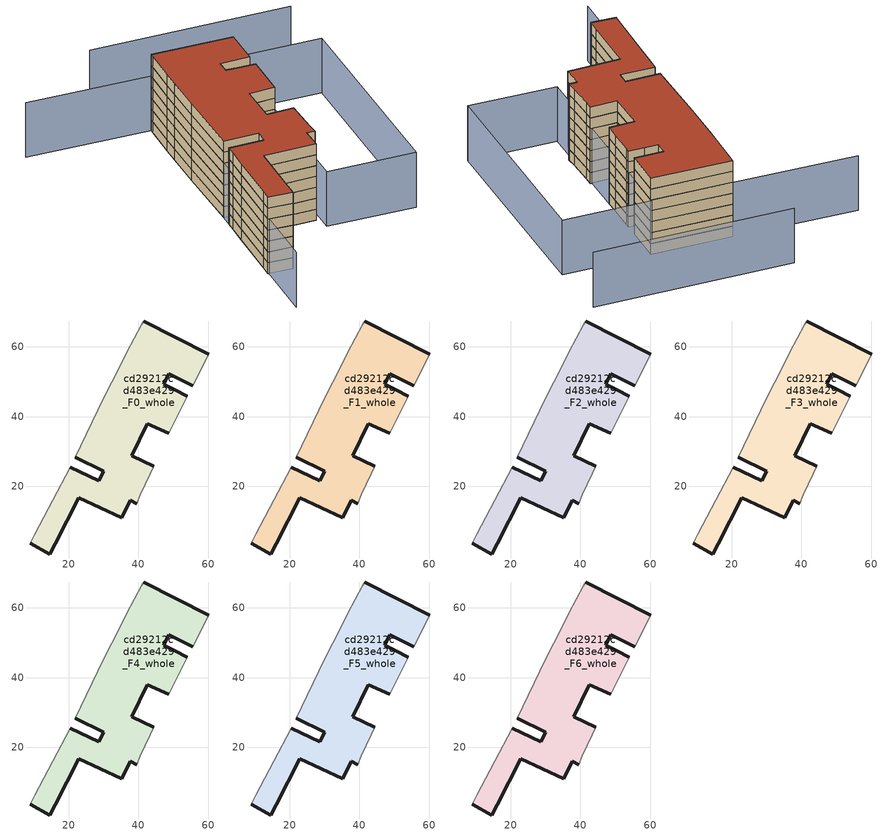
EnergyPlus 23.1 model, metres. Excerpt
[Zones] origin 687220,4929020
cd29212cd483e429_F0_whole
 floor ground (EU_floor_Construction): 39.52,14.98 40.55,17.54 43.43,23.65 44.46,25.83 38.06,28.77 42.61,37.98 48.73,35.22 50.45,38.64 53.49,44.64 54.07,45.78 50.45,47.68 47.32,49.32 48.67,52.2 55.62,48.82 60.23,57.92 41.47,67.38 41.01,66.51 36.68,58.41 34.76,54.59 29.98,45.12 21.94,28.32 30.04,24.4 28.61,21.56 20.47,25.51 19.19,23.08 16.78,18.48 10.36,6.31 8.96,3.66 14.59,0.63 16.12,3.6 22.88,16.81 35.25,10.97 37.61,15.97 z0
 wall outside (EU_wall_Construction): 41.47,67.38 60.23,57.92 / 55.62,48.82 48.67,52.2 47.32,49.32 50.45,47.68 54.07,45.78 / 48.73,35.22 42.61,37.98 38.06,28.77 44.46,25.83 / 39.52,14.98 37.61,15.97 35.25,10.97 22.88,16.81 16.12,3.6 14.59,0.63 8.96,3.66 / 20.47,25.51 28.61,21.56 30.04,24.4 21.94,28.32 z0:3
 wall adiabatic (EU_wall_Construction): 21.94,28.32 29.98,45.12 34.76,54.59 36.68,58.41 41.01,66.51 41.47,67.38 / 60.23,57.92 55.62,48.82 / 54.07,45.78 53.49,44.64 50.45,38.64 48.73,35.22 / 44.46,25.83 43.43,23.65 40.55,17.54 39.52,14.98 / 8.96,3.66 10.36,6.31 16.78,18.48 19.19,23.08 20.47,25.51 z0:3
cd29212cd483e429_F1_whole
 floor to cd29212cd483e429_F0_whole (EU_floor_Construction): 39.52,14.98 40.55,17.54 43.43,23.65 44.46,25.83 38.06,28.77 42.61,37.98 48.73,35.22 50.45,38.64 53.49,44.64 54.07,45.78 50.45,47.68 47.32,49.32 48.67,52.2 55.62,48.82 60.23,57.92 41.47,67.38 41.01,66.51 36.68,58.41 34.76,54.59 29.98,45.12 21.94,28.32 30.04,24.4 28.61,21.56 20.47,25.51 19.19,23.08 16.78,18.48 10.36,6.31 8.96,3.66 14.59,0.63 16.12,3.6 22.88,16.81 35.25,10.97 37.61,15.97 z3
 wall outside (EU_wall_Construction): 41.47,67.38 60.23,57.92 / 55.62,48.82 48.67,52.2 47.32,49.32 50.45,47.68 54.07,45.78 / 48.73,35.22 42.61,37.98 38.06,28.77 44.46,25.83 / 39.52,14.98 37.61,15.97 35.25,10.97 22.88,16.81 16.12,3.6 14.59,0.63 8.96,3.66 / 20.47,25.51 28.61,21.56 30.04,24.4 21.94,28.32 z3:6
 wall adiabatic (EU_wall_Construction): 21.94,28.32 29.98,45.12 34.76,54.59 36.68,58.41 41.01,66.51 41.47,67.38 / 60.23,57.92 55.62,48.82 / 54.07,45.78 53.49,44.64 50.45,38.64 48.73,35.22 / 44.46,25.83 43.43,23.65 40.55,17.54 39.52,14.98 / 8.96,3.66 10.36,6.31 16.78,18.48 19.19,23.08 20.47,25.51 z3:6
cd29212cd483e429_F2_whole
 floor to cd29212cd483e429_F1_whole (EU_floor_Construction): 39.52,14.98 40.55,17.54 43.43,23.65 44.46,25.83 38.06,28.77 42.61,37.98 48.73,35.22 50.45,38.64 53.49,44.64 54.07,45.78 50.45,47.68 47.32,49.32 48.67,52.2 55.62,48.82 60.23,57.92 41.47,67.38 41.01,66.51 36.68,58.41 34.76,54.59 29.98,45.12 21.94,28.32 30.04,24.4 28.61,21.56 20.47,25.51 19.19,23.08 16.78,18.48 10.36,6.31 8.96,3.66 14.59,0.63 16.12,3.6 22.88,16.81 35.25,10.97 37.61,15.97 z6
 wall outside (EU_wall_Construction): 41.47,67.38 60.23,57.92 / 55.62,48.82 48.67,52.2 47.32,49.32 50.45,47.68 54.07,45.78 / 48.73,35.22 42.61,37.98 38.06,28.77 44.46,25.83 / 39.52,14.98 37.61,15.97 35.25,10.97 22.88,16.81 16.12,3.6 14.59,0.63 8.96,3.66 / 20.47,25.51 28.61,21.56 30.04,24.4 21.94,28.32 z6:9
 wall adiabatic (EU_wall_Construction): 21.94,28.32 29.98,45.12 34.76,54.59 36.68,58.41 41.01,66.51 41.47,67.38 / 60.23,57.92 55.62,48.82 / 54.07,45.78 53.49,44.64 50.45,38.64 48.73,35.22 / 44.46,25.83 43.43,23.65 40.55,17.54 39.52,14.98 / 8.96,3.66 10.36,6.31 16.78,18.48 19.19,23.08 20.47,25.51 z6:9
cd29212cd483e429_F3_whole
 floor to cd29212cd483e429_F2_whole (EU_floor_Construction): 39.52,14.98 40.55,17.54 43.43,23.65 44.46,25.83 38.06,28.77 42.61,37.98 48.73,35.22 50.45,38.64 53.49,44.64 54.07,45.78 50.45,47.68 47.32,49.32 48.67,52.2 55.62,48.82 60.23,57.92 41.47,67.38 41.01,66.51 36.68,58.41 34.76,54.59 29.98,45.12 21.94,28.32 30.04,24.4 28.61,21.56 20.47,25.51 19.19,23.08 16.78,18.48 10.36,6.31 8.96,3.66 14.59,0.63 16.12,3.6 22.88,16.81 35.25,10.97 37.61,15.97 z9
 wall outside (EU_wall_Construction): 41.47,67.38 60.23,57.92 / 55.62,48.82 48.67,52.2 47.32,49.32 50.45,47.68 54.07,45.78 / 48.73,35.22 42.61,37.98 38.06,28.77 44.46,25.83 / 39.52,14.98 37.61,15.97 35.25,10.97 22.88,16.81 16.12,3.6 14.59,0.63 8.96,3.66 / 20.47,25.51 28.61,21.56 30.04,24.4 21.94,28.32 z9:12
 wall adiabatic (EU_wall_Construction): 21.94,28.32 29.98,45.12 34.76,54.59 36.68,58.41 41.01,66.51 41.47,67.38 / 60.23,57.92 55.62,48.82 / 54.07,45.78 53.49,44.64 50.45,38.64 48.73,35.22 / 44.46,25.83 43.43,23.65 40.55,17.54 39.52,14.98 / 8.96,3.66 10.36,6.31 16.78,18.48 19.19,23.08 20.47,25.51 z9:12
cd29212cd483e429_F4_whole
 floor to cd29212cd483e429_F3_whole (EU_floor_Construction): 39.52,14.98 40.55,17.54 43.43,23.65 44.46,25.83 38.06,28.77 42.61,37.98 48.73,35.22 50.45,38.64 53.49,44.64 54.07,45.78 50.45,47.68 47.32,49.32 48.67,52.2 55.62,48.82 60.23,57.92 41.47,67.38 41.01,66.51 36.68,58.41 34.76,54.59 29.98,45.12 21.94,28.32 30.04,24.4 28.61,21.56 20.47,25.51 19.19,23.08 16.78,18.48 10.36,6.31 8.96,3.66 14.59,0.63 16.12,3.6 22.88,16.81 35.25,10.97 37.61,15.97 z12
 wall outside (EU_wall_Construction): 41.47,67.38 60.23,57.92 / 55.62,48.82 48.67,52.2 47.32,49.32 50.45,47.68 54.07,45.78 / 48.73,35.22 42.61,37.98 38.06,28.77 44.46,25.83 / 39.52,14.98 37.61,15.97 35.25,10.97 22.88,16.81 16.12,3.6 14.59,0.63 8.96,3.66 / 20.47,25.51 28.61,21.56 30.04,24.4 21.94,28.32 z12:15
 wall adiabatic (EU_wall_Construction): 21.94,28.32 29.98,45.12 34.76,54.59 36.68,58.41 41.01,66.51 41.47,67.38 / 60.23,57.92 55.62,48.82 / 54.07,45.78 53.49,44.64 50.45,38.64 48.73,35.22 / 44.46,25.83 43.43,23.65 40.55,17.54 39.52,14.98 / 8.96,3.66 10.36,6.31 16.78,18.48 19.19,23.08 20.47,25.51 z12:15
cd29212cd483e429_F5_whole
 floor to cd29212cd483e429_F4_whole (EU_floor_Construction): 39.52,14.98 40.55,17.54 43.43,23.65 44.46,25.83 38.06,28.77 42.61,37.98 48.73,35.22 50.45,38.64 53.49,44.64 54.07,45.78 50.45,47.68 47.32,49.32 48.67,52.2 55.62,48.82 60.23,57.92 41.47,67.38 41.01,66.51 36.68,58.41 34.76,54.59 29.98,45.12 21.94,28.32 30.04,24.4 28.61,21.56 20.47,25.51 19.19,23.08 16.78,18.48 10.36,6.31 8.96,3.66 14.59,0.63 16.12,3.6 22.88,16.81 35.25,10.97 37.61,15.97 z15
 wall outside (EU_wall_Construction): 41.47,67.38 60.23,57.92 / 55.62,48.82 48.67,52.2 47.32,49.32 50.45,47.68 54.07,45.78 / 48.73,35.22 42.61,37.98 38.06,28.77 44.46,25.83 / 39.52,14.98 37.61,15.97 35.25,10.97 22.88,16.81 16.12,3.6 14.59,0.63 8.96,3.66 / 20.47,25.51 28.61,21.56 30.04,24.4 21.94,28.32 z15:18
 wall adiabatic (EU_wall_Construction): 21.94,28.32 29.98,45.12 34.76,54.59 36.68,58.41 41.01,66.51 41.47,67.38 / 60.23,57.92 55.62,48.82 / 54.07,45.78 53.49,44.64 50.45,38.64 48.73,35.22 / 44.46,25.83 43.43,23.65 40.55,17.54 39.52,14.98 / 8.96,3.66 10.36,6.31 16.78,18.48 19.19,23.08 20.47,25.51 z15:18
cd29212cd483e429_F6_whole
 floor to cd29212cd483e429_F5_whole (EU_floor_Construction): 39.52,14.98 40.55,17.54 43.43,23.65 44.46,25.83 38.06,28.77 42.61,37.98 48.73,35.22 50.45,38.64 53.49,44.64 54.07,45.78 50.45,47.68 47.32,49.32 48.67,52.2 55.62,48.82 60.23,57.92 41.47,67.38 41.01,66.51 36.68,58.41 34.76,54.59 29.98,45.12 21.94,28.32 30.04,24.4 28.61,21.56 20.47,25.51 19.19,23.08 16.78,18.48 10.36,6.31 8.96,3.66 14.59,0.63 16.12,3.6 22.88,16.81 35.25,10.97 37.61,15.97 z18
 wall outside (EU_wall_Construction): 41.47,67.38 60.23,57.92 / 55.62,48.82 48.67,52.2 47.32,49.32 50.45,47.68 54.07,45.78 / 48.73,35.22 42.61,37.98 38.06,28.77 44.46,25.83 / 39.52,14.98 37.61,15.97 35.25,10.97 22.88,16.81 16.12,3.6 14.59,0.63 8.96,3.66 / 20.47,25.51 28.61,21.56 30.04,24.4 21.94,28.32 z18:21
 wall adiabatic (EU_wall_Construction): 21.94,28.32 29.98,45.12 34.76,54.59 36.68,58.41 41.01,66.51 41.47,67.38 / 60.23,57.92 55.62,48.82 / 54.07,45.78 53.49,44.64 50.45,38.64 48.73,35.22 / 44.46,25.83 43.43,23.65 40.55,17.54 39.52,14.98 / 8.96,3.66 10.36,6.31 16.78,18.48 19.19,23.08 20.47,25.51 z18:21
 roof outside (EU_roof_Construction): 60.23,57.92 55.62,48.82 48.67,52.2 47.32,49.32 50.45,47.68 54.07,45.78 53.49,44.64 50.45,38.64 48.73,35.22 42.61,37.98 38.06,28.77 44.46,25.83 43.43,23.65 40.55,17.54 39.52,14.98 37.61,15.97 35.25,10.97 22.88,16.81 16.12,3.6 14.59,0.63 8.96,3.66 10.36,6.31 16.78,18.48 19.19,23.08 20.47,25.51 28.61,21.56 30.04,24.4 21.94,28.32 29.98,45.12 34.76,54.59 36.68,58.41 41.01,66.51 41.47,67.38 z21
shading: 12.93,81.99 41.83,67.2 / 41.83,67.2 1.65,-11.33 / 87.41,63.21 41.16,86.22 / 80.79,47.92 55.1,-3.09 / 55.1,-3.09 34.63,7.22 / 34.63,7.22 60.32,58.23 / 60.32,58.23 80.79,47.92 z0:15
[Building]
EU S2 Campaign: North Axis=0; Terrain=City; Solar Distribution=FullExterior
[Site:Location]
Bologna: Latitude=44.5; Longitude=11.25; Time Zone=1; Elevation=37
[SizingPeriod:WeatherFileDays]
AnnualSizingPeriod: Begin Month=1; Begin Day of Month=1; End Month=12; End Day of Month=31; Day of Week for Start Day=Monday; Use Weather File Daylight Saving Period=No; Use Weather File Rain and Snow Indicators=No
[MATERIAL]
EU_InternalMass_Material: Roughness=MediumRough; Thickness=0.1; Conductivity=1; Density=1800; Specific Heat=900; Thermal Absorptance=0.9; Solar Absorptance=0.7; Visible Absorptance=0.7
[MATERIAL:NOMASS] Roughness=MediumRough; Thermal Absorptance=0.9; Solar Absorptance=0.7; Visible Absorptance=0.7
Name | Thermal Resistance
EU_wall_NoMass | 0.890213
EU_roof_NoMass | 0.636128
EU_floor_NoMass | 0.79516
[CONSTRUCTION]
EU_wall_Construction: EU_wall_NoMass
EU_roof_Construction: EU_roof_NoMass
EU_floor_Construction: EU_floor_NoMass
EU_InternalMass_Construction: EU_InternalMass_Material
[ZONE] Type=1; Multiplier=1; Ceiling Height=autocalculate; Volume=3348.26; Floor Area=autocalculate; Part of Total Floor Area=Yes
cd29212cd483e429_F0_whole; cd29212cd483e429_F1_whole; cd29212cd483e429_F2_whole; cd29212cd483e429_F3_whole; cd29212cd483e429_F4_whole; cd29212cd483e429_F5_whole; cd29212cd483e429_F6_whole
[INTERNALMASS] Construction=EU_InternalMass_Construction; Surface Area=1097.72
Name | Zone or ZoneList
cd29212cd483e429_F0_whole_EU_InternalMass | cd29212cd483e429_F0_whole
cd29212cd483e429_F1_whole_EU_InternalMass | cd29212cd483e429_F1_whole
cd29212cd483e429_F2_whole_EU_InternalMass | cd29212cd483e429_F2_whole
cd29212cd483e429_F3_whole_EU_InternalMass | cd29212cd483e429_F3_whole
cd29212cd483e429_F4_whole_EU_InternalMass | cd29212cd483e429_F4_whole
cd29212cd483e429_F5_whole_EU_InternalMass | cd29212cd483e429_F5_whole
cd29212cd483e429_F6_whole_EU_InternalMass | cd29212cd483e429_F6_whole
[OTHEREQUIPMENT] Fuel Type=Electricity; Design Level Calculation Method=Watts/Area; Power per Zone Floor Area=1; Fraction Latent=0; Fraction Radiant=0; Fraction Lost=0; Carbon Dioxide Generation Rate=0; EndUse Subcategory=EU_Step8_InternalGains
Name | Zone or ZoneList or Space or SpaceList | Schedule
EU_Step8_InternalGain_cd29212cd483e429_F0_whole_f000 | cd29212cd483e429_F0_whole | EU_Step8_GainSchedule_cd29212cd483e429_F0_whole_f000
EU_Step8_InternalGain_cd29212cd483e429_F1_whole_f000 | cd29212cd483e429_F1_whole | EU_Step8_GainSchedule_cd29212cd483e429_F1_whole_f000
EU_Step8_InternalGain_cd29212cd483e429_F2_whole_f000 | cd29212cd483e429_F2_whole | EU_Step8_GainSchedule_cd29212cd483e429_F2_whole_f000
EU_Step8_InternalGain_cd29212cd483e429_F3_whole_f000 | cd29212cd483e429_F3_whole | EU_Step8_GainSchedule_cd29212cd483e429_F3_whole_f000
EU_Step8_InternalGain_cd29212cd483e429_F4_whole_f000 | cd29212cd483e429_F4_whole | EU_Step8_GainSchedule_cd29212cd483e429_F4_whole_f000
EU_Step8_InternalGain_cd29212cd483e429_F5_whole_f000 | cd29212cd483e429_F5_whole | EU_Step8_GainSchedule_cd29212cd483e429_F5_whole_f000
EU_Step8_InternalGain_cd29212cd483e429_F6_whole_f000 | cd29212cd483e429_F6_whole | EU_Step8_GainSchedule_cd29212cd483e429_F6_whole_f000
[ZONEVENTILATION:DESIGNFLOWRATE] Schedule=EU_AlwaysOn; Design Flow Rate Calculation Method=AirChanges/Hour; Air Changes per Hour=0.718634; Ventilation Type=Natural; Fan Pressure Rise=0; Fan Total Efficiency=1; Constant Term Coefficient=1; Temperature Term Coefficient=0; Velocity Term Coefficient=0; Velocity Squared Term Coefficient=0; Minimum Indoor Temperature=-100; Maximum Indoor Temperature=100; Delta Temperature=-100; Minimum Outdoor Temperature=-100; Maximum Outdoor Temperature=100; Maximum Wind Speed=40
Name | Zone or ZoneList or Space or SpaceList
EU_ConstantAir_cd29212cd483e429_F0_whole | cd29212cd483e429_F0_whole
EU_ConstantAir_cd29212cd483e429_F1_whole | cd29212cd483e429_F1_whole
EU_ConstantAir_cd29212cd483e429_F2_whole | cd29212cd483e429_F2_whole
EU_ConstantAir_cd29212cd483e429_F3_whole | cd29212cd483e429_F3_whole
EU_ConstantAir_cd29212cd483e429_F4_whole | cd29212cd483e429_F4_whole
EU_ConstantAir_cd29212cd483e429_F5_whole | cd29212cd483e429_F5_whole
EU_ConstantAir_cd29212cd483e429_F6_whole | cd29212cd483e429_F6_whole
[HVACTEMPLATE:THERMOSTAT] Constant Heating Setpoint=20; Constant Cooling Setpoint=50
EU_HeatOnly_cd29212cd483e429_F0_whole; EU_HeatOnly_cd29212cd483e429_F1_whole; EU_HeatOnly_cd29212cd483e429_F2_whole; EU_HeatOnly_cd29212cd483e429_F3_whole; EU_HeatOnly_cd29212cd483e429_F4_whole; EU_HeatOnly_cd29212cd483e429_F5_whole; EU_HeatOnly_cd29212cd483e429_F6_whole
[HVACTEMPLATE:ZONE:IDEALLOADSAIRSYSTEM] System Availability Schedule=EU_AlwaysOn; Maximum Heating Supply Air Temperature=50; Minimum Cooling Supply Air Temperature=13; Maximum Heating Supply Air Humidity Ratio=0.0156; Minimum Cooling Supply Air Humidity Ratio=0.0077; Heating Limit=NoLimit; Cooling Limit=NoLimit; Heating Availability Schedule=EU_AlwaysOn; Cooling Availability Schedule=EU_CoolingOff; Dehumidification Control Type=ConstantSensibleHeatRatio; Cooling Sensible Heat Ratio=0.7; Dehumidification Setpoint=60; Humidification Control Type=None; Humidification Setpoint=30; Outdoor Air Method=None; Outdoor Air Flow Rate per Person=0.00944; Outdoor Air Flow Rate per Zone Floor Area=0; Outdoor Air Flow Rate per Zone=0; Demand Controlled Ventilation Type=None; Outdoor Air Economizer Type=NoEconomizer; Heat Recovery Type=None; Sensible Heat Recovery Effectiveness=0.7; Latent Heat Recovery Effectiveness=0.65
Name | Template Thermostat
cd29212cd483e429_F0_whole | EU_HeatOnly_cd29212cd483e429_F0_whole
cd29212cd483e429_F1_whole | EU_HeatOnly_cd29212cd483e429_F1_whole
cd29212cd483e429_F2_whole | EU_HeatOnly_cd29212cd483e429_F2_whole
cd29212cd483e429_F3_whole | EU_HeatOnly_cd29212cd483e429_F3_whole
cd29212cd483e429_F4_whole | EU_HeatOnly_cd29212cd483e429_F4_whole
cd29212cd483e429_F5_whole | EU_HeatOnly_cd29212cd483e429_F5_whole
cd29212cd483e429_F6_whole | EU_HeatOnly_cd29212cd483e429_F6_whole
[SIZING:ZONE] Zone Cooling Design Supply Air Temperature Input Method=SupplyAirTemperature; Zone Cooling Design Supply Air Temperature=13; Zone Heating Design Supply Air Temperature Input Method=SupplyAirTemperature; Zone Heating Design Supply Air Temperature=50; Zone Cooling Design Supply Air Humidity Ratio=0.008; Zone Heating Design Supply Air Humidity Ratio=0.008; Cooling Design Air Flow Method=DesignDay; Cooling Design Air Flow Rate=0; Cooling Minimum Air Flow per Zone Floor Area=0.000762; Cooling Minimum Air Flow=0; Cooling Minimum Air Flow Fraction=0.2; Heating Design Air Flow Method=DesignDay; Heating Design Air Flow Rate=0; Heating Maximum Air Flow per Zone Floor Area=0.002032; Heating Maximum Air Flow=0.141576; Heating Maximum Air Flow Fraction=0.3; Account for Dedicated Outdoor Air System=No; Dedicated Outdoor Air System Control Strategy=NeutralSupplyAir; Dedicated Outdoor Air Low Setpoint Temperature for Design=autosize; Dedicated Outdoor Air High Setpoint Temperature for Design=autosize; Zone Load Sizing Method=Sensible Load Only No Latent Load; Zone Latent Cooling Design Supply Air Humidity Ratio Input Method=HumidityRatioDifference; Zone Cooling Design Supply Air Humidity Ratio Difference=0.005; Zone Latent Heating Design Supply Air Humidity Ratio Input Method=HumidityRatioDifference; Zone Humidification Design Supply Air Humidity Ratio Difference=0.005
cd29212cd483e429_F0_whole; cd29212cd483e429_F1_whole; cd29212cd483e429_F2_whole; cd29212cd483e429_F3_whole; cd29212cd483e429_F4_whole; cd29212cd483e429_F5_whole; cd29212cd483e429_F6_whole
[SCHEDULE:CONSTANT]
Name | Hourly Value
EU_AlwaysOn | 1
EU_CoolingOff | 0
[SCHEDULE:FILE] Column Number=1; Rows to Skip at Top=0; Number of Hours of Data=8760; Column Separator=Comma; Interpolate to Timestep=No; Minutes per Item=60; Adjust Schedule for Daylight Savings=Yes
Name | File
EU_Step8_GainSchedule_cd29212cd483e429_F0_whole_f000 | ../../schedules/cd29212cd483e429/cd29212cd483e429_F0_whole_f000_gain.csv
EU_Step8_GainSchedule_cd29212cd483e429_F1_whole_f000 | ../../schedules/cd29212cd483e429/cd29212cd483e429_F1_whole_f000_gain.csv
EU_Step8_GainSchedule_cd29212cd483e429_F2_whole_f000 | ../../schedules/cd29212cd483e429/cd29212cd483e429_F2_whole_f000_gain.csv
EU_Step8_GainSchedule_cd29212cd483e429_F3_whole_f000 | ../../schedules/cd29212cd483e429/cd29212cd483e429_F3_whole_f000_gain.csv
EU_Step8_GainSchedule_cd29212cd483e429_F4_whole_f000 | ../../schedules/cd29212cd483e429/cd29212cd483e429_F4_whole_f000_gain.csv
EU_Step8_GainSchedule_cd29212cd483e429_F5_whole_f000 | ../../schedules/cd29212cd483e429/cd29212cd483e429_F5_whole_f000_gain.csv
EU_Step8_GainSchedule_cd29212cd483e429_F6_whole_f000 | ../../schedules/cd29212cd483e429/cd29212cd483e429_F6_whole_f000_gain.csv
